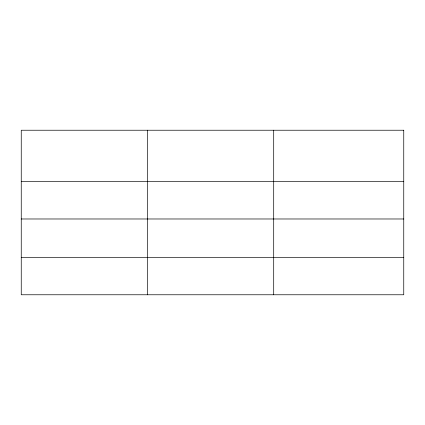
<?xml version="1.0" encoding="UTF-8"?>
<svg xmlns="http://www.w3.org/2000/svg" width="425" height="425" viewBox="0 0 425 425"><rect width="100%" height="100%" fill="white"/><g stroke="black" fill="none" stroke-linecap="round" stroke-linejoin="round"><path stroke-width="0.64" d="M21.25 181.65L403.75 181.65M21.25 218.981L403.75 218.981M21.25 257.438L403.75 257.438M273.7 130.231L273.7 294.769M147.475 130.231L147.475 294.769M403.75 130.231L21.25 130.231L21.25 294.769L403.75 294.769L403.75 130.231"/></g></svg>
